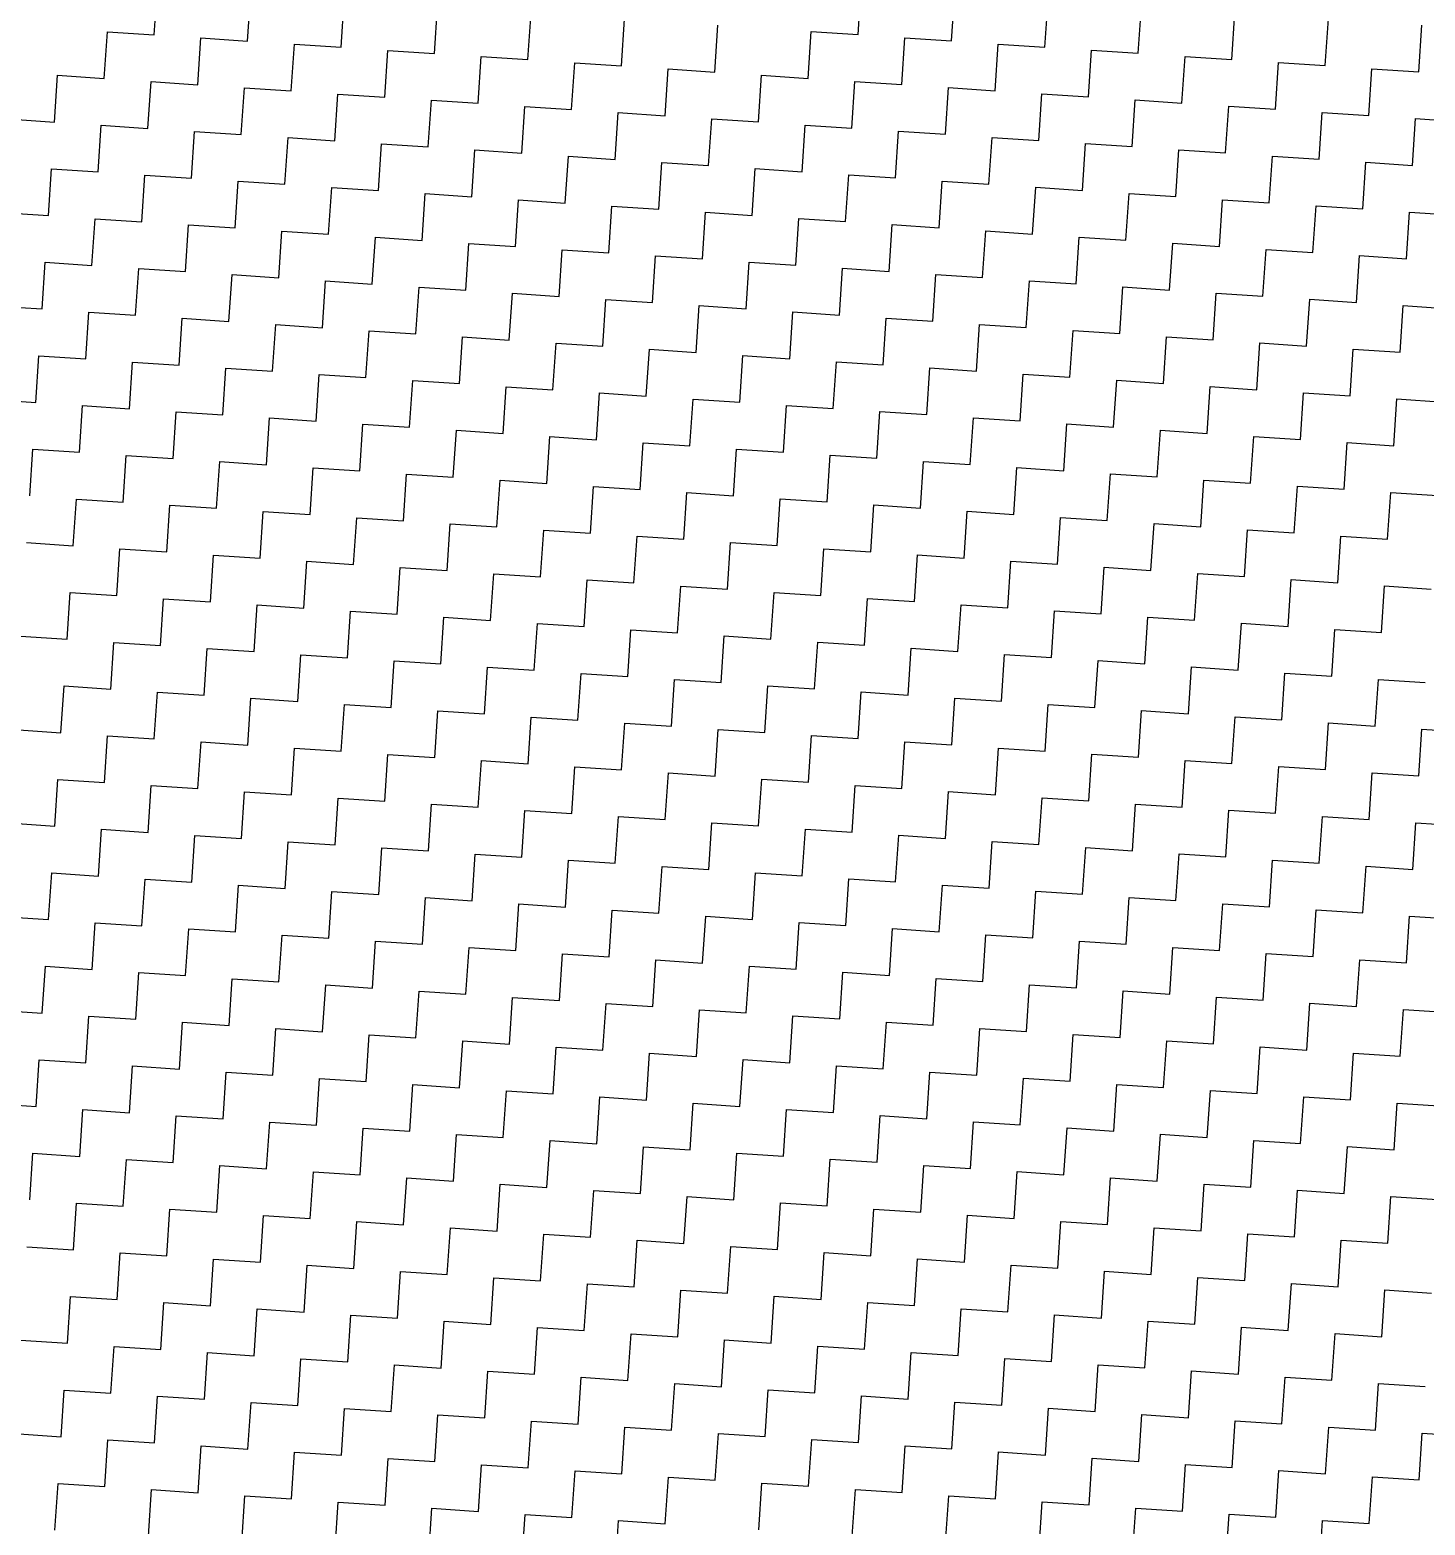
# Model space of a CAD drawing. Header units: metres. Extents: x 286068 to 287358, y 2005630 to 2007098.
# Drawn here: x 286215.1 to 286311.9, y 2006238.2 to 2006341.9 of the extents above; entities that cross this region are included whole.
import ezdxf

# ---------------------------------------------------------------- set-up
doc = ezdxf.new("R2010")
doc.units = ezdxf.units.M
doc.layers.add('POLY_HATCH', color=12, linetype='Continuous')

msp = doc.modelspace()

# ---------------------------------------------------------------- linework, layer by layer
at = {"layer": 'POLY_HATCH', "linetype": 'Continuous'}
for p, q in [((286223.75, 2006341.58), (286223.97, 2006344.82)), ((286230.23, 2006341.15), (286230.45, 2006344.39)), ((286236.72, 2006340.72), (286236.93, 2006343.96)), ((286272.59, 2006341.59), (286272.81, 2006344.83)), ((286279.08, 2006341.16), (286279.29, 2006344.4)), ((286285.56, 2006340.73), (286285.78, 2006343.97)), ((286243.2, 2006340.29), (286243.42, 2006343.53)), ((286249.69, 2006339.86), (286249.9, 2006343.1)), ((286292.04, 2006340.3), (286292.26, 2006343.54)), ((286298.53, 2006339.87), (286298.74, 2006343.11)), ((286220.29, 2006338.55), (286220.51, 2006341.79)), ((286220.51, 2006341.79), (286223.75, 2006341.58)), ((286256.17, 2006339.42), (286256.38, 2006342.67)), ((286262.65, 2006338.99), (286262.87, 2006342.24)), ((286269.14, 2006338.56), (286269.35, 2006341.81)), ((286269.35, 2006341.81), (286272.59, 2006341.59)), ((286305.01, 2006339.44), (286305.23, 2006342.68)), ((286311.5, 2006339.01), (286311.71, 2006342.25)), ((286226.78, 2006338.12), (286226.99, 2006341.36)), ((286226.99, 2006341.36), (286230.23, 2006341.15)), ((286233.26, 2006337.69), (286233.48, 2006340.93)), ((286233.48, 2006340.93), (286236.72, 2006340.72)), ((286275.62, 2006338.13), (286275.84, 2006341.38)), ((286275.84, 2006341.38), (286279.08, 2006341.16)), ((286282.1, 2006337.7), (286282.32, 2006340.94)), ((286282.32, 2006340.94), (286285.56, 2006340.73)), ((286239.75, 2006337.26), (286239.96, 2006340.5)), ((286239.96, 2006340.5), (286243.2, 2006340.29)), ((286246.23, 2006336.83), (286246.44, 2006340.07)), ((286246.44, 2006340.07), (286249.69, 2006339.86)), ((286288.59, 2006337.27), (286288.8, 2006340.51)), ((286288.8, 2006340.51), (286292.04, 2006340.3)), ((286295.07, 2006336.84), (286295.29, 2006340.08)), ((286295.29, 2006340.08), (286298.53, 2006339.87)), ((286301.56, 2006336.41), (286301.77, 2006339.65)), ((286301.77, 2006339.65), (286305.01, 2006339.44)), ((286216.84, 2006335.52), (286217.05, 2006338.77)), ((286217.05, 2006338.77), (286220.29, 2006338.55)), ((286252.71, 2006336.4), (286252.93, 2006339.64)), ((286252.93, 2006339.64), (286256.17, 2006339.42)), ((286259.2, 2006335.97), (286259.41, 2006339.21)), ((286259.41, 2006339.21), (286262.65, 2006338.99)), ((286265.68, 2006335.54), (286265.89, 2006338.78)), ((286265.89, 2006338.78), (286269.14, 2006338.56)), ((286308.04, 2006335.98), (286308.25, 2006339.22)), ((286308.25, 2006339.22), (286311.5, 2006339.01)), ((286223.32, 2006335.09), (286223.54, 2006338.33)), ((286223.54, 2006338.33), (286226.78, 2006338.12)), ((286229.8, 2006334.66), (286230.02, 2006337.9)), ((286230.02, 2006337.9), (286233.26, 2006337.69)), ((286272.16, 2006335.11), (286272.38, 2006338.35)), ((286272.38, 2006338.35), (286275.62, 2006338.13)), ((286278.65, 2006334.68), (286278.86, 2006337.92)), ((286278.86, 2006337.92), (286282.1, 2006337.7)), ((286236.29, 2006334.23), (286236.5, 2006337.47)), ((286236.5, 2006337.47), (286239.75, 2006337.26)), ((286242.77, 2006333.8), (286242.99, 2006337.04)), ((286242.99, 2006337.04), (286246.23, 2006336.83)), ((286249.26, 2006333.37), (286249.47, 2006336.61)), ((286249.47, 2006336.61), (286252.71, 2006336.4)), ((286285.13, 2006334.25), (286285.35, 2006337.49)), ((286285.35, 2006337.49), (286288.59, 2006337.27)), ((286291.61, 2006333.82), (286291.83, 2006337.06)), ((286291.83, 2006337.06), (286295.07, 2006336.84)), ((286298.1, 2006333.39), (286298.31, 2006336.63)), ((286298.31, 2006336.63), (286301.56, 2006336.41)), ((286213.6, 2006335.74), (286216.84, 2006335.52)), ((286255.74, 2006332.94), (286255.95, 2006336.18)), ((286255.95, 2006336.18), (286259.2, 2006335.97)), ((286262.22, 2006332.51), (286262.44, 2006335.75)), ((286262.44, 2006335.75), (286265.68, 2006335.54)), ((286304.58, 2006332.95), (286304.8, 2006336.2)), ((286304.8, 2006336.2), (286308.04, 2006335.98)), ((286311.07, 2006332.52), (286311.28, 2006335.77)), ((286311.28, 2006335.77), (286314.52, 2006335.55)), ((286219.86, 2006332.07), (286220.08, 2006335.31)), ((286220.08, 2006335.31), (286223.32, 2006335.09)), ((286226.35, 2006331.64), (286226.56, 2006334.88)), ((286226.56, 2006334.88), (286229.8, 2006334.66)), ((286268.71, 2006332.08), (286268.92, 2006335.32)), ((286268.92, 2006335.32), (286272.16, 2006335.11)), ((286275.19, 2006331.65), (286275.41, 2006334.89)), ((286275.41, 2006334.89), (286278.65, 2006334.68)), ((286232.83, 2006331.21), (286233.05, 2006334.45)), ((286233.05, 2006334.45), (286236.29, 2006334.23)), ((286239.31, 2006330.78), (286239.53, 2006334.02)), ((286239.53, 2006334.02), (286242.77, 2006333.8)), ((286245.8, 2006330.34), (286246.01, 2006333.59)), ((286246.01, 2006333.59), (286249.26, 2006333.37)), ((286281.67, 2006331.22), (286281.89, 2006334.46)), ((286281.89, 2006334.46), (286285.13, 2006334.25)), ((286288.16, 2006330.79), (286288.37, 2006334.03)), ((286288.37, 2006334.03), (286291.61, 2006333.82)), ((286294.64, 2006330.36), (286294.86, 2006333.6)), ((286294.86, 2006333.6), (286298.1, 2006333.39)), ((286252.28, 2006329.91), (286252.5, 2006333.16)), ((286252.5, 2006333.16), (286255.74, 2006332.94)), ((286258.77, 2006329.48), (286258.98, 2006332.73)), ((286258.98, 2006332.73), (286262.22, 2006332.51)), ((286301.12, 2006329.93), (286301.34, 2006333.17)), ((286301.34, 2006333.17), (286304.58, 2006332.95)), ((286307.61, 2006329.5), (286307.82, 2006332.74)), ((286307.82, 2006332.74), (286311.07, 2006332.52)), ((286216.41, 2006329.04), (286216.62, 2006332.28)), ((286216.62, 2006332.28), (286219.86, 2006332.07)), ((286222.89, 2006328.61), (286223.11, 2006331.85)), ((286223.11, 2006331.85), (286226.35, 2006331.64)), ((286229.37, 2006328.18), (286229.59, 2006331.42)), ((286229.59, 2006331.42), (286232.83, 2006331.21)), ((286265.25, 2006329.05), (286265.46, 2006332.3)), ((286265.46, 2006332.3), (286268.71, 2006332.08)), ((286271.73, 2006328.62), (286271.95, 2006331.87)), ((286271.95, 2006331.87), (286275.19, 2006331.65)), ((286278.22, 2006328.19), (286278.43, 2006331.43)), ((286278.43, 2006331.43), (286281.67, 2006331.22)), ((286235.86, 2006327.75), (286236.07, 2006330.99)), ((286236.07, 2006330.99), (286239.31, 2006330.78)), ((286242.34, 2006327.32), (286242.56, 2006330.56)), ((286242.56, 2006330.56), (286245.8, 2006330.34)), ((286284.7, 2006327.76), (286284.92, 2006331)), ((286284.92, 2006331), (286288.16, 2006330.79)), ((286291.18, 2006327.33), (286291.4, 2006330.57)), ((286291.4, 2006330.57), (286294.64, 2006330.36)), ((286248.83, 2006326.89), (286249.04, 2006330.13)), ((286249.04, 2006330.13), (286252.28, 2006329.91)), ((286255.31, 2006326.46), (286255.52, 2006329.7)), ((286255.52, 2006329.7), (286258.77, 2006329.48)), ((286297.67, 2006326.9), (286297.88, 2006330.14)), ((286297.88, 2006330.14), (286301.12, 2006329.93)), ((286304.15, 2006326.47), (286304.37, 2006329.71)), ((286304.37, 2006329.71), (286307.61, 2006329.5)), ((286310.64, 2006326.04), (286310.85, 2006329.28)), ((286310.85, 2006329.28), (286314.09, 2006329.07)), ((286213.16, 2006329.26), (286216.41, 2006329.04)), ((286219.43, 2006325.58), (286219.65, 2006328.82)), ((286219.65, 2006328.82), (286222.89, 2006328.61)), ((286225.92, 2006325.15), (286226.13, 2006328.39)), ((286226.13, 2006328.39), (286229.37, 2006328.18)), ((286261.79, 2006326.03), (286262.01, 2006329.27)), ((286262.01, 2006329.27), (286265.25, 2006329.05)), ((286268.28, 2006325.6), (286268.49, 2006328.84)), ((286268.49, 2006328.84), (286271.73, 2006328.62)), ((286274.76, 2006325.17), (286274.97, 2006328.41)), ((286274.97, 2006328.41), (286278.22, 2006328.19)), ((286232.4, 2006324.72), (286232.62, 2006327.96)), ((286232.62, 2006327.96), (286235.86, 2006327.75)), ((286238.88, 2006324.29), (286239.1, 2006327.53)), ((286239.1, 2006327.53), (286242.34, 2006327.32)), ((286281.24, 2006324.74), (286281.46, 2006327.98)), ((286281.46, 2006327.98), (286284.7, 2006327.76)), ((286287.73, 2006324.31), (286287.94, 2006327.55)), ((286287.94, 2006327.55), (286291.18, 2006327.33)), ((286245.37, 2006323.86), (286245.58, 2006327.1)), ((286245.58, 2006327.1), (286248.83, 2006326.89)), ((286251.85, 2006323.43), (286252.07, 2006326.67)), ((286252.07, 2006326.67), (286255.31, 2006326.46)), ((286258.34, 2006323), (286258.55, 2006326.24)), ((286258.55, 2006326.24), (286261.79, 2006326.03)), ((286294.21, 2006323.87), (286294.43, 2006327.12)), ((286294.43, 2006327.12), (286297.67, 2006326.9)), ((286300.69, 2006323.44), (286300.91, 2006326.69)), ((286300.91, 2006326.69), (286304.15, 2006326.47)), ((286307.18, 2006323.01), (286307.39, 2006326.26)), ((286307.39, 2006326.26), (286310.64, 2006326.04)), ((286215.98, 2006322.56), (286216.19, 2006325.8)), ((286216.19, 2006325.8), (286219.43, 2006325.58)), ((286222.46, 2006322.13), (286222.68, 2006325.37)), ((286222.68, 2006325.37), (286225.92, 2006325.15)), ((286264.82, 2006322.57), (286265.03, 2006325.81)), ((286265.03, 2006325.81), (286268.28, 2006325.6)), ((286271.3, 2006322.14), (286271.52, 2006325.38)), ((286271.52, 2006325.38), (286274.76, 2006325.17)), ((286228.94, 2006321.7), (286229.16, 2006324.94)), ((286229.16, 2006324.94), (286232.4, 2006324.72)), ((286235.43, 2006321.26), (286235.64, 2006324.51)), ((286235.64, 2006324.51), (286238.88, 2006324.29)), ((286277.79, 2006321.71), (286278, 2006324.95)), ((286278, 2006324.95), (286281.24, 2006324.74)), ((286284.27, 2006321.28), (286284.49, 2006324.52)), ((286284.49, 2006324.52), (286287.73, 2006324.31)), ((286241.91, 2006320.83), (286242.13, 2006324.08)), ((286242.13, 2006324.08), (286245.37, 2006323.86)), ((286248.39, 2006320.4), (286248.61, 2006323.65)), ((286248.61, 2006323.65), (286251.85, 2006323.43)), ((286254.88, 2006319.97), (286255.09, 2006323.22)), ((286255.09, 2006323.22), (286258.34, 2006323)), ((286290.75, 2006320.85), (286290.97, 2006324.09)), ((286290.97, 2006324.09), (286294.21, 2006323.87)), ((286297.24, 2006320.42), (286297.45, 2006323.66)), ((286297.45, 2006323.66), (286300.69, 2006323.44)), ((286303.72, 2006319.99), (286303.94, 2006323.23)), ((286303.94, 2006323.23), (286307.18, 2006323.01)), ((286212.73, 2006322.77), (286215.98, 2006322.56)), ((286219, 2006319.1), (286219.22, 2006322.34)), ((286219.22, 2006322.34), (286222.46, 2006322.13)), ((286261.36, 2006319.54), (286261.58, 2006322.79)), ((286261.58, 2006322.79), (286264.82, 2006322.57)), ((286267.85, 2006319.11), (286268.06, 2006322.35)), ((286268.06, 2006322.35), (286271.3, 2006322.14)), ((286310.2, 2006319.56), (286310.42, 2006322.8)), ((286310.42, 2006322.8), (286313.66, 2006322.58)), ((286225.49, 2006318.67), (286225.7, 2006321.91)), ((286225.7, 2006321.91), (286228.94, 2006321.7)), ((286231.97, 2006318.24), (286232.19, 2006321.48)), ((286232.19, 2006321.48), (286235.43, 2006321.26)), ((286238.45, 2006317.81), (286238.67, 2006321.05)), ((286238.67, 2006321.05), (286241.91, 2006320.83)), ((286274.33, 2006318.68), (286274.54, 2006321.92)), ((286274.54, 2006321.92), (286277.79, 2006321.71)), ((286280.81, 2006318.25), (286281.03, 2006321.49)), ((286281.03, 2006321.49), (286284.27, 2006321.28)), ((286287.3, 2006317.82), (286287.51, 2006321.06)), ((286287.51, 2006321.06), (286290.75, 2006320.85)), ((286244.94, 2006317.38), (286245.15, 2006320.62)), ((286245.15, 2006320.62), (286248.39, 2006320.4)), ((286251.42, 2006316.95), (286251.64, 2006320.19)), ((286251.64, 2006320.19), (286254.88, 2006319.97)), ((286293.78, 2006317.39), (286294, 2006320.63)), ((286294, 2006320.63), (286297.24, 2006320.42)), ((286300.26, 2006316.96), (286300.48, 2006320.2)), ((286300.48, 2006320.2), (286303.72, 2006319.99)), ((286215.55, 2006316.07), (286215.76, 2006319.31)), ((286215.76, 2006319.31), (286219, 2006319.1)), ((286257.9, 2006316.52), (286258.12, 2006319.76)), ((286258.12, 2006319.76), (286261.36, 2006319.54)), ((286264.39, 2006316.09), (286264.6, 2006319.33)), ((286264.6, 2006319.33), (286267.85, 2006319.11)), ((286306.75, 2006316.53), (286306.96, 2006319.77)), ((286306.96, 2006319.77), (286310.2, 2006319.56)), ((286222.03, 2006315.64), (286222.24, 2006318.88)), ((286222.24, 2006318.88), (286225.49, 2006318.67)), ((286228.51, 2006315.21), (286228.73, 2006318.45)), ((286228.73, 2006318.45), (286231.97, 2006318.24)), ((286235, 2006314.78), (286235.21, 2006318.02)), ((286235.21, 2006318.02), (286238.45, 2006317.81)), ((286270.87, 2006315.66), (286271.09, 2006318.9)), ((286271.09, 2006318.9), (286274.33, 2006318.68)), ((286277.36, 2006315.23), (286277.57, 2006318.47)), ((286277.57, 2006318.47), (286280.81, 2006318.25)), ((286283.84, 2006314.8), (286284.05, 2006318.04)), ((286284.05, 2006318.04), (286287.3, 2006317.82)), ((286241.48, 2006314.35), (286241.7, 2006317.59)), ((286241.7, 2006317.59), (286244.94, 2006317.38)), ((286247.96, 2006313.92), (286248.18, 2006317.16)), ((286248.18, 2006317.16), (286251.42, 2006316.95)), ((286290.32, 2006314.36), (286290.54, 2006317.61)), ((286290.54, 2006317.61), (286293.78, 2006317.39)), ((286296.81, 2006313.93), (286297.02, 2006317.18)), ((286297.02, 2006317.18), (286300.26, 2006316.96)), ((286212.3, 2006316.29), (286215.55, 2006316.07)), ((286218.57, 2006312.62), (286218.79, 2006315.86)), ((286218.79, 2006315.86), (286222.03, 2006315.64)), ((286254.45, 2006313.49), (286254.66, 2006316.73)), ((286254.66, 2006316.73), (286257.9, 2006316.52)), ((286260.93, 2006313.06), (286261.15, 2006316.3)), ((286261.15, 2006316.3), (286264.39, 2006316.09)), ((286267.42, 2006312.63), (286267.63, 2006315.87)), ((286267.63, 2006315.87), (286270.87, 2006315.66)), ((286303.29, 2006313.5), (286303.51, 2006316.75)), ((286303.51, 2006316.75), (286306.75, 2006316.53)), ((286309.77, 2006313.07), (286309.99, 2006316.32)), ((286309.99, 2006316.32), (286313.23, 2006316.1)), ((286225.06, 2006312.19), (286225.27, 2006315.43)), ((286225.27, 2006315.43), (286228.51, 2006315.21)), ((286231.54, 2006311.75), (286231.76, 2006315)), ((286231.76, 2006315), (286235, 2006314.78)), ((286273.9, 2006312.2), (286274.11, 2006315.44)), ((286274.11, 2006315.44), (286277.36, 2006315.23)), ((286280.38, 2006311.77), (286280.6, 2006315.01)), ((286280.6, 2006315.01), (286283.84, 2006314.8)), ((286238.02, 2006311.32), (286238.24, 2006314.57)), ((286238.24, 2006314.57), (286241.48, 2006314.35)), ((286244.51, 2006310.89), (286244.72, 2006314.14)), ((286244.72, 2006314.14), (286247.96, 2006313.92)), ((286286.87, 2006311.34), (286287.08, 2006314.58)), ((286287.08, 2006314.58), (286290.32, 2006314.36)), ((286293.35, 2006310.91), (286293.57, 2006314.15)), ((286293.57, 2006314.15), (286296.81, 2006313.93)), ((286215.12, 2006309.59), (286215.33, 2006312.83)), ((286215.33, 2006312.83), (286218.57, 2006312.62)), ((286250.99, 2006310.46), (286251.21, 2006313.71)), ((286251.21, 2006313.71), (286254.45, 2006313.49)), ((286257.47, 2006310.03), (286257.69, 2006313.27)), ((286257.69, 2006313.27), (286260.93, 2006313.06)), ((286263.96, 2006309.6), (286264.17, 2006312.84)), ((286264.17, 2006312.84), (286267.42, 2006312.63)), ((286299.83, 2006310.48), (286300.05, 2006313.72)), ((286300.05, 2006313.72), (286303.29, 2006313.5)), ((286306.32, 2006310.05), (286306.53, 2006313.29)), ((286306.53, 2006313.29), (286309.77, 2006313.07)), ((286221.6, 2006309.16), (286221.81, 2006312.4)), ((286221.81, 2006312.4), (286225.06, 2006312.19)), ((286228.08, 2006308.73), (286228.3, 2006311.97)), ((286228.3, 2006311.97), (286231.54, 2006311.75)), ((286270.44, 2006309.17), (286270.66, 2006312.41)), ((286270.66, 2006312.41), (286273.9, 2006312.2)), ((286276.93, 2006308.74), (286277.14, 2006311.98)), ((286277.14, 2006311.98), (286280.38, 2006311.77)), ((286234.57, 2006308.3), (286234.78, 2006311.54)), ((286234.78, 2006311.54), (286238.02, 2006311.32)), ((286241.05, 2006307.87), (286241.27, 2006311.11)), ((286241.27, 2006311.11), (286244.51, 2006310.89)), ((286247.53, 2006307.44), (286247.75, 2006310.68)), ((286247.75, 2006310.68), (286250.99, 2006310.46)), ((286283.41, 2006308.31), (286283.62, 2006311.55)), ((286283.62, 2006311.55), (286286.87, 2006311.34)), ((286289.89, 2006307.88), (286290.11, 2006311.12)), ((286290.11, 2006311.12), (286293.35, 2006310.91)), ((286296.38, 2006307.45), (286296.59, 2006310.69)), ((286296.59, 2006310.69), (286299.83, 2006310.48)), ((286254.02, 2006307.01), (286254.23, 2006310.25)), ((286254.23, 2006310.25), (286257.47, 2006310.03)), ((286260.5, 2006306.58), (286260.72, 2006309.82)), ((286260.72, 2006309.82), (286263.96, 2006309.6)), ((286302.86, 2006307.02), (286303.08, 2006310.26)), ((286303.08, 2006310.26), (286306.32, 2006310.05)), ((286309.34, 2006306.59), (286309.56, 2006309.83)), ((286309.56, 2006309.83), (286312.8, 2006309.62)), ((286218.14, 2006306.13), (286218.36, 2006309.37)), ((286218.36, 2006309.37), (286221.6, 2006309.16)), ((286224.63, 2006305.7), (286224.84, 2006308.94)), ((286224.84, 2006308.94), (286228.08, 2006308.73)), ((286266.98, 2006306.15), (286267.2, 2006309.39)), ((286267.2, 2006309.39), (286270.44, 2006309.17)), ((286273.47, 2006305.72), (286273.68, 2006308.96)), ((286273.68, 2006308.96), (286276.93, 2006308.74)), ((286231.11, 2006305.27), (286231.32, 2006308.51)), ((286231.32, 2006308.51), (286234.57, 2006308.3)), ((286237.59, 2006304.84), (286237.81, 2006308.08)), ((286237.81, 2006308.08), (286241.05, 2006307.87)), ((286244.08, 2006304.41), (286244.29, 2006307.65)), ((286244.29, 2006307.65), (286247.53, 2006307.44)), ((286279.95, 2006305.28), (286280.17, 2006308.53)), ((286280.17, 2006308.53), (286283.41, 2006308.31)), ((286286.44, 2006304.85), (286286.65, 2006308.1)), ((286286.65, 2006308.1), (286289.89, 2006307.88)), ((286292.92, 2006304.42), (286293.13, 2006307.67)), ((286293.13, 2006307.67), (286296.38, 2006307.45)), ((286250.56, 2006303.98), (286250.78, 2006307.22)), ((286250.78, 2006307.22), (286254.02, 2006307.01)), ((286257.04, 2006303.55), (286257.26, 2006306.79)), ((286257.26, 2006306.79), (286260.5, 2006306.58)), ((286299.4, 2006303.99), (286299.62, 2006307.24)), ((286299.62, 2006307.24), (286302.86, 2006307.02)), ((286305.89, 2006303.56), (286306.1, 2006306.8)), ((286306.1, 2006306.8), (286309.34, 2006306.59)), ((286214.9, 2006306.35), (286218.14, 2006306.13)), ((286221.17, 2006302.67), (286221.38, 2006305.92)), ((286221.38, 2006305.92), (286224.63, 2006305.7)), ((286227.65, 2006302.24), (286227.87, 2006305.49)), ((286227.87, 2006305.49), (286231.11, 2006305.27)), ((286263.53, 2006303.12), (286263.74, 2006306.36)), ((286263.74, 2006306.36), (286266.98, 2006306.15)), ((286270.01, 2006302.69), (286270.23, 2006305.93)), ((286270.23, 2006305.93), (286273.47, 2006305.72)), ((286276.5, 2006302.26), (286276.71, 2006305.5)), ((286276.71, 2006305.5), (286279.95, 2006305.28)), ((286234.14, 2006301.81), (286234.35, 2006305.06)), ((286234.35, 2006305.06), (286237.59, 2006304.84)), ((286240.62, 2006301.38), (286240.83, 2006304.63)), ((286240.83, 2006304.63), (286244.08, 2006304.41)), ((286282.98, 2006301.83), (286283.19, 2006305.07)), ((286283.19, 2006305.07), (286286.44, 2006304.85)), ((286289.46, 2006301.4), (286289.68, 2006304.64)), ((286289.68, 2006304.64), (286292.92, 2006304.42)), ((286247.1, 2006300.95), (286247.32, 2006304.19)), ((286247.32, 2006304.19), (286250.56, 2006303.98)), ((286253.59, 2006300.52), (286253.8, 2006303.76)), ((286253.8, 2006303.76), (286257.04, 2006303.55)), ((286295.95, 2006300.97), (286296.16, 2006304.21)), ((286296.16, 2006304.21), (286299.4, 2006303.99)), ((286302.43, 2006300.54), (286302.64, 2006303.78)), ((286302.64, 2006303.78), (286305.89, 2006303.56)), ((286308.91, 2006300.11), (286309.13, 2006303.35)), ((286309.13, 2006303.35), (286312.37, 2006303.13)), ((286217.71, 2006299.65), (286217.93, 2006302.89)), ((286217.93, 2006302.89), (286221.17, 2006302.67)), ((286224.2, 2006299.22), (286224.41, 2006302.46)), ((286224.41, 2006302.46), (286227.65, 2006302.24)), ((286260.07, 2006300.09), (286260.29, 2006303.33)), ((286260.29, 2006303.33), (286263.53, 2006303.12)), ((286266.55, 2006299.66), (286266.77, 2006302.9)), ((286266.77, 2006302.9), (286270.01, 2006302.69)), ((286273.04, 2006299.23), (286273.25, 2006302.47)), ((286273.25, 2006302.47), (286276.5, 2006302.26)), ((286230.68, 2006298.79), (286230.89, 2006302.03)), ((286230.89, 2006302.03), (286234.14, 2006301.81)), ((286237.16, 2006298.36), (286237.38, 2006301.6)), ((286237.38, 2006301.6), (286240.62, 2006301.38)), ((286279.52, 2006298.8), (286279.74, 2006302.04)), ((286279.74, 2006302.04), (286282.98, 2006301.83)), ((286286.01, 2006298.37), (286286.22, 2006301.61)), ((286286.22, 2006301.61), (286289.46, 2006301.4)), ((286243.65, 2006297.93), (286243.86, 2006301.17)), ((286243.86, 2006301.17), (286247.1, 2006300.95)), ((286250.13, 2006297.5), (286250.35, 2006300.74)), ((286250.35, 2006300.74), (286253.59, 2006300.52)), ((286256.61, 2006297.07), (286256.83, 2006300.31)), ((286256.83, 2006300.31), (286260.07, 2006300.09)), ((286292.49, 2006297.94), (286292.7, 2006301.18)), ((286292.7, 2006301.18), (286295.95, 2006300.97)), ((286298.97, 2006297.51), (286299.19, 2006300.75)), ((286299.19, 2006300.75), (286302.43, 2006300.54)), ((286305.46, 2006297.08), (286305.67, 2006300.32)), ((286305.67, 2006300.32), (286308.91, 2006300.11)), ((286214.47, 2006299.86), (286217.71, 2006299.65)), ((286220.74, 2006296.19), (286220.95, 2006299.43)), ((286220.95, 2006299.43), (286224.2, 2006299.22)), ((286263.1, 2006296.64), (286263.31, 2006299.88)), ((286263.31, 2006299.88), (286266.55, 2006299.66)), ((286269.58, 2006296.2), (286269.8, 2006299.45)), ((286269.8, 2006299.45), (286273.04, 2006299.23)), ((286227.22, 2006295.76), (286227.44, 2006299)), ((286227.44, 2006299), (286230.68, 2006298.79)), ((286233.71, 2006295.33), (286233.92, 2006298.57)), ((286233.92, 2006298.57), (286237.16, 2006298.36)), ((286276.06, 2006295.77), (286276.28, 2006299.02)), ((286276.28, 2006299.02), (286279.52, 2006298.8)), ((286282.55, 2006295.34), (286282.76, 2006298.59)), ((286282.76, 2006298.59), (286286.01, 2006298.37)), ((286240.19, 2006294.9), (286240.4, 2006298.14)), ((286240.4, 2006298.14), (286243.65, 2006297.93)), ((286246.67, 2006294.47), (286246.89, 2006297.71)), ((286246.89, 2006297.71), (286250.13, 2006297.5)), ((286253.16, 2006294.04), (286253.37, 2006297.28)), ((286253.37, 2006297.28), (286256.61, 2006297.07)), ((286289.03, 2006294.91), (286289.25, 2006298.16)), ((286289.25, 2006298.16), (286292.49, 2006297.94)), ((286295.52, 2006294.48), (286295.73, 2006297.73)), ((286295.73, 2006297.73), (286298.97, 2006297.51)), ((286302, 2006294.05), (286302.21, 2006297.29)), ((286302.21, 2006297.29), (286305.46, 2006297.08)), ((286217.28, 2006293.16), (286217.5, 2006296.41)), ((286217.5, 2006296.41), (286220.74, 2006296.19)), ((286259.64, 2006293.61), (286259.86, 2006296.85)), ((286259.86, 2006296.85), (286263.1, 2006296.64)), ((286266.12, 2006293.18), (286266.34, 2006296.42)), ((286266.34, 2006296.42), (286269.58, 2006296.2)), ((286308.48, 2006293.62), (286308.7, 2006296.86)), ((286308.7, 2006296.86), (286311.94, 2006296.65)), ((286223.76, 2006292.73), (286223.98, 2006295.98)), ((286223.98, 2006295.98), (286227.22, 2006295.76)), ((286230.25, 2006292.3), (286230.46, 2006295.55)), ((286230.46, 2006295.55), (286233.71, 2006295.33)), ((286236.73, 2006291.87), (286236.95, 2006295.12)), ((286236.95, 2006295.12), (286240.19, 2006294.9)), ((286272.61, 2006292.75), (286272.82, 2006295.99)), ((286272.82, 2006295.99), (286276.06, 2006295.77)), ((286279.09, 2006292.32), (286279.31, 2006295.56)), ((286279.31, 2006295.56), (286282.55, 2006295.34)), ((286285.57, 2006291.89), (286285.79, 2006295.13)), ((286285.79, 2006295.13), (286289.03, 2006294.91)), ((286243.22, 2006291.44), (286243.43, 2006294.68)), ((286243.43, 2006294.68), (286246.67, 2006294.47)), ((286249.7, 2006291.01), (286249.91, 2006294.25)), ((286249.91, 2006294.25), (286253.16, 2006294.04)), ((286292.06, 2006291.46), (286292.27, 2006294.7)), ((286292.27, 2006294.7), (286295.52, 2006294.48)), ((286298.54, 2006291.03), (286298.76, 2006294.27)), ((286298.76, 2006294.27), (286302, 2006294.05)), ((286214.04, 2006293.38), (286217.28, 2006293.16)), ((286256.18, 2006290.58), (286256.4, 2006293.82)), ((286256.4, 2006293.82), (286259.64, 2006293.61)), ((286262.67, 2006290.15), (286262.88, 2006293.39)), ((286262.88, 2006293.39), (286266.12, 2006293.18)), ((286305.03, 2006290.6), (286305.24, 2006293.84)), ((286305.24, 2006293.84), (286308.48, 2006293.62)), ((286311.51, 2006290.17), (286311.72, 2006293.41)), ((286311.72, 2006293.41), (286314.97, 2006293.19)), ((286220.31, 2006289.71), (286220.52, 2006292.95)), ((286220.52, 2006292.95), (286223.76, 2006292.73)), ((286226.79, 2006289.28), (286227.01, 2006292.52)), ((286227.01, 2006292.52), (286230.25, 2006292.3)), ((286233.28, 2006288.85), (286233.49, 2006292.09)), ((286233.49, 2006292.09), (286236.73, 2006291.87)), ((286269.15, 2006289.72), (286269.37, 2006292.96)), ((286269.37, 2006292.96), (286272.61, 2006292.75)), ((286275.63, 2006289.29), (286275.85, 2006292.53)), ((286275.85, 2006292.53), (286279.09, 2006292.32)), ((286282.12, 2006288.86), (286282.33, 2006292.1)), ((286282.33, 2006292.1), (286285.57, 2006291.89)), ((286239.76, 2006288.42), (286239.97, 2006291.66)), ((286239.97, 2006291.66), (286243.22, 2006291.44)), ((286246.24, 2006287.99), (286246.46, 2006291.23)), ((286246.46, 2006291.23), (286249.7, 2006291.01)), ((286288.6, 2006288.43), (286288.82, 2006291.67)), ((286288.82, 2006291.67), (286292.06, 2006291.46)), ((286295.09, 2006288), (286295.3, 2006291.24)), ((286295.3, 2006291.24), (286298.54, 2006291.03)), ((286216.85, 2006286.68), (286217.07, 2006289.92)), ((286217.07, 2006289.92), (286220.31, 2006289.71)), ((286252.73, 2006287.56), (286252.94, 2006290.8)), ((286252.94, 2006290.8), (286256.18, 2006290.58)), ((286259.21, 2006287.13), (286259.43, 2006290.37)), ((286259.43, 2006290.37), (286262.67, 2006290.15)), ((286265.69, 2006286.69), (286265.91, 2006289.94)), ((286265.91, 2006289.94), (286269.15, 2006289.72)), ((286301.57, 2006287.57), (286301.78, 2006290.81)), ((286301.78, 2006290.81), (286305.03, 2006290.6)), ((286308.05, 2006287.14), (286308.27, 2006290.38)), ((286308.27, 2006290.38), (286311.51, 2006290.17)), ((286223.33, 2006286.25), (286223.55, 2006289.49)), ((286223.55, 2006289.49), (286226.79, 2006289.28)), ((286229.82, 2006285.82), (286230.03, 2006289.06)), ((286230.03, 2006289.06), (286233.28, 2006288.85)), ((286272.18, 2006286.26), (286272.39, 2006289.51)), ((286272.39, 2006289.51), (286275.63, 2006289.29)), ((286278.66, 2006285.83), (286278.88, 2006289.08)), ((286278.88, 2006289.08), (286282.12, 2006288.86)), ((286236.3, 2006285.39), (286236.52, 2006288.63)), ((286236.52, 2006288.63), (286239.76, 2006288.42)), ((286242.79, 2006284.96), (286243, 2006288.2)), ((286243, 2006288.2), (286246.24, 2006287.99)), ((286285.14, 2006285.4), (286285.36, 2006288.65)), ((286285.36, 2006288.65), (286288.6, 2006288.43)), ((286291.63, 2006284.97), (286291.84, 2006288.21)), ((286291.84, 2006288.21), (286295.09, 2006288)), ((286213.61, 2006286.9), (286216.85, 2006286.68)), ((286249.27, 2006284.53), (286249.48, 2006287.77)), ((286249.48, 2006287.77), (286252.73, 2006287.56)), ((286255.75, 2006284.1), (286255.97, 2006287.34)), ((286255.97, 2006287.34), (286259.21, 2006287.13)), ((286262.24, 2006283.67), (286262.45, 2006286.91)), ((286262.45, 2006286.91), (286265.69, 2006286.69)), ((286298.11, 2006284.54), (286298.33, 2006287.78)), ((286298.33, 2006287.78), (286301.57, 2006287.57)), ((286304.6, 2006284.11), (286304.81, 2006287.35)), ((286304.81, 2006287.35), (286308.05, 2006287.14)), ((286311.08, 2006283.68), (286311.29, 2006286.92)), ((286311.29, 2006286.92), (286314.54, 2006286.71)), ((286219.88, 2006283.22), (286220.09, 2006286.47)), ((286220.09, 2006286.47), (286223.33, 2006286.25)), ((286226.36, 2006282.79), (286226.58, 2006286.04)), ((286226.58, 2006286.04), (286229.82, 2006285.82)), ((286268.72, 2006283.24), (286268.94, 2006286.48)), ((286268.94, 2006286.48), (286272.18, 2006286.26)), ((286275.2, 2006282.81), (286275.42, 2006286.05)), ((286275.42, 2006286.05), (286278.66, 2006285.83)), ((286232.84, 2006282.36), (286233.06, 2006285.6)), ((286233.06, 2006285.6), (286236.3, 2006285.39)), ((286239.33, 2006281.93), (286239.54, 2006285.17)), ((286239.54, 2006285.17), (286242.79, 2006284.96)), ((286245.81, 2006281.5), (286246.03, 2006284.74)), ((286246.03, 2006284.74), (286249.27, 2006284.53)), ((286281.69, 2006282.38), (286281.9, 2006285.62)), ((286281.9, 2006285.62), (286285.14, 2006285.4)), ((286288.17, 2006281.95), (286288.39, 2006285.19)), ((286288.39, 2006285.19), (286291.63, 2006284.97)), ((286294.65, 2006281.52), (286294.87, 2006284.76)), ((286294.87, 2006284.76), (286298.11, 2006284.54)), ((286252.3, 2006281.07), (286252.51, 2006284.31)), ((286252.51, 2006284.31), (286255.75, 2006284.1)), ((286258.78, 2006280.64), (286258.99, 2006283.88)), ((286258.99, 2006283.88), (286262.24, 2006283.67)), ((286301.14, 2006281.09), (286301.35, 2006284.33)), ((286301.35, 2006284.33), (286304.6, 2006284.11)), ((286307.62, 2006280.66), (286307.84, 2006283.9)), ((286307.84, 2006283.9), (286311.08, 2006283.68)), ((286216.42, 2006280.2), (286216.64, 2006283.44)), ((286216.64, 2006283.44), (286219.88, 2006283.22)), ((286222.9, 2006279.77), (286223.12, 2006283.01)), ((286223.12, 2006283.01), (286226.36, 2006282.79)), ((286265.26, 2006280.21), (286265.48, 2006283.45)), ((286265.48, 2006283.45), (286268.72, 2006283.24)), ((286271.75, 2006279.78), (286271.96, 2006283.02)), ((286271.96, 2006283.02), (286275.2, 2006282.81)), ((286229.39, 2006279.34), (286229.6, 2006282.58)), ((286229.6, 2006282.58), (286232.84, 2006282.36)), ((286235.87, 2006278.91), (286236.09, 2006282.15)), ((286236.09, 2006282.15), (286239.33, 2006281.93)), ((286242.36, 2006278.48), (286242.57, 2006281.72)), ((286242.57, 2006281.72), (286245.81, 2006281.5)), ((286278.23, 2006279.35), (286278.45, 2006282.59)), ((286278.45, 2006282.59), (286281.69, 2006282.38)), ((286284.71, 2006278.92), (286284.93, 2006282.16)), ((286284.93, 2006282.16), (286288.17, 2006281.95)), ((286291.2, 2006278.49), (286291.41, 2006281.73)), ((286291.41, 2006281.73), (286294.65, 2006281.52)), ((286248.84, 2006278.05), (286249.05, 2006281.29)), ((286249.05, 2006281.29), (286252.3, 2006281.07)), ((286255.32, 2006277.61), (286255.54, 2006280.86)), ((286255.54, 2006280.86), (286258.78, 2006280.64)), ((286297.68, 2006278.06), (286297.9, 2006281.3)), ((286297.9, 2006281.3), (286301.14, 2006281.09)), ((286304.17, 2006277.63), (286304.38, 2006280.87)), ((286304.38, 2006280.87), (286307.62, 2006280.66)), ((286213.18, 2006280.41), (286216.42, 2006280.2)), ((286219.45, 2006276.74), (286219.66, 2006279.98)), ((286219.66, 2006279.98), (286222.9, 2006279.77)), ((286225.93, 2006276.31), (286226.15, 2006279.55)), ((286226.15, 2006279.55), (286229.39, 2006279.34)), ((286261.81, 2006277.18), (286262.02, 2006280.43)), ((286262.02, 2006280.43), (286265.26, 2006280.21)), ((286268.29, 2006276.75), (286268.5, 2006280)), ((286268.5, 2006280), (286271.75, 2006279.78)), ((286274.77, 2006276.32), (286274.99, 2006279.57)), ((286274.99, 2006279.57), (286278.23, 2006279.35)), ((286310.65, 2006277.2), (286310.86, 2006280.44)), ((286310.86, 2006280.44), (286314.11, 2006280.22)), ((286232.41, 2006275.88), (286232.63, 2006279.12)), ((286232.63, 2006279.12), (286235.87, 2006278.91)), ((286238.9, 2006275.45), (286239.11, 2006278.69)), ((286239.11, 2006278.69), (286242.36, 2006278.48)), ((286281.26, 2006275.89), (286281.47, 2006279.13)), ((286281.47, 2006279.13), (286284.71, 2006278.92)), ((286287.74, 2006275.46), (286287.96, 2006278.7)), ((286287.96, 2006278.7), (286291.2, 2006278.49)), ((286245.38, 2006275.02), (286245.6, 2006278.26)), ((286245.6, 2006278.26), (286248.84, 2006278.05)), ((286251.87, 2006274.59), (286252.08, 2006277.83)), ((286252.08, 2006277.83), (286255.32, 2006277.61)), ((286294.22, 2006275.03), (286294.44, 2006278.27)), ((286294.44, 2006278.27), (286297.68, 2006278.06)), ((286300.71, 2006274.6), (286300.92, 2006277.84)), ((286300.92, 2006277.84), (286304.17, 2006277.63)), ((286215.99, 2006273.71), (286216.21, 2006276.96)), ((286216.21, 2006276.96), (286219.45, 2006276.74)), ((286222.47, 2006273.28), (286222.69, 2006276.52)), ((286222.69, 2006276.52), (286225.93, 2006276.31)), ((286258.35, 2006274.16), (286258.56, 2006277.4)), ((286258.56, 2006277.4), (286261.81, 2006277.18)), ((286264.83, 2006273.73), (286265.05, 2006276.97)), ((286265.05, 2006276.97), (286268.29, 2006276.75)), ((286271.32, 2006273.3), (286271.53, 2006276.54)), ((286271.53, 2006276.54), (286274.77, 2006276.32)), ((286307.19, 2006274.17), (286307.41, 2006277.41)), ((286307.41, 2006277.41), (286310.65, 2006277.2)), ((286228.96, 2006272.85), (286229.17, 2006276.09)), ((286229.17, 2006276.09), (286232.41, 2006275.88)), ((286235.44, 2006272.42), (286235.66, 2006275.66)), ((286235.66, 2006275.66), (286238.9, 2006275.45)), ((286277.8, 2006272.87), (286278.02, 2006276.11)), ((286278.02, 2006276.11), (286281.26, 2006275.89)), ((286284.28, 2006272.44), (286284.5, 2006275.68)), ((286284.5, 2006275.68), (286287.74, 2006275.46)), ((286241.92, 2006271.99), (286242.14, 2006275.23)), ((286242.14, 2006275.23), (286245.38, 2006275.02)), ((286248.41, 2006271.56), (286248.62, 2006274.8)), ((286248.62, 2006274.8), (286251.87, 2006274.59)), ((286254.89, 2006271.13), (286255.11, 2006274.37)), ((286255.11, 2006274.37), (286258.35, 2006274.16)), ((286290.77, 2006272.01), (286290.98, 2006275.25)), ((286290.98, 2006275.25), (286294.22, 2006275.03)), ((286297.25, 2006271.58), (286297.47, 2006274.82)), ((286297.47, 2006274.82), (286300.71, 2006274.6)), ((286303.73, 2006271.14), (286303.95, 2006274.39)), ((286303.95, 2006274.39), (286307.19, 2006274.17)), ((286212.75, 2006273.93), (286215.99, 2006273.71)), ((286219.02, 2006270.26), (286219.23, 2006273.5)), ((286219.23, 2006273.5), (286222.47, 2006273.28)), ((286261.38, 2006270.7), (286261.59, 2006273.94)), ((286261.59, 2006273.94), (286264.83, 2006273.73)), ((286267.86, 2006270.27), (286268.07, 2006273.51)), ((286268.07, 2006273.51), (286271.32, 2006273.3)), ((286310.22, 2006270.71), (286310.43, 2006273.96)), ((286310.43, 2006273.96), (286313.68, 2006273.74)), ((286225.5, 2006269.83), (286225.72, 2006273.07)), ((286225.72, 2006273.07), (286228.96, 2006272.85)), ((286231.98, 2006269.4), (286232.2, 2006272.64)), ((286232.2, 2006272.64), (286235.44, 2006272.42)), ((286274.34, 2006269.84), (286274.56, 2006273.08)), ((286274.56, 2006273.08), (286277.8, 2006272.87)), ((286280.83, 2006269.41), (286281.04, 2006272.65)), ((286281.04, 2006272.65), (286284.28, 2006272.44)), ((286238.47, 2006268.97), (286238.68, 2006272.21)), ((286238.68, 2006272.21), (286241.92, 2006271.99)), ((286244.95, 2006268.53), (286245.17, 2006271.78)), ((286245.17, 2006271.78), (286248.41, 2006271.56)), ((286251.43, 2006268.1), (286251.65, 2006271.35)), ((286251.65, 2006271.35), (286254.89, 2006271.13)), ((286287.31, 2006268.98), (286287.53, 2006272.22)), ((286287.53, 2006272.22), (286290.77, 2006272.01)), ((286293.79, 2006268.55), (286294.01, 2006271.79)), ((286294.01, 2006271.79), (286297.25, 2006271.58)), ((286300.28, 2006268.12), (286300.49, 2006271.36)), ((286300.49, 2006271.36), (286303.73, 2006271.14)), ((286215.56, 2006267.23), (286215.77, 2006270.47)), ((286215.77, 2006270.47), (286219.02, 2006270.26)), ((286257.92, 2006267.67), (286258.13, 2006270.92)), ((286258.13, 2006270.92), (286261.38, 2006270.7)), ((286264.4, 2006267.24), (286264.62, 2006270.49)), ((286264.62, 2006270.49), (286267.86, 2006270.27)), ((286306.76, 2006267.69), (286306.98, 2006270.93)), ((286306.98, 2006270.93), (286310.22, 2006270.71)), ((286222.04, 2006266.8), (286222.26, 2006270.04)), ((286222.26, 2006270.04), (286225.5, 2006269.83)), ((286228.53, 2006266.37), (286228.74, 2006269.61)), ((286228.74, 2006269.61), (286231.98, 2006269.4)), ((286235.01, 2006265.94), (286235.23, 2006269.18)), ((286235.23, 2006269.18), (286238.47, 2006268.97)), ((286270.89, 2006266.81), (286271.1, 2006270.06)), ((286271.1, 2006270.06), (286274.34, 2006269.84)), ((286277.37, 2006266.38), (286277.58, 2006269.62)), ((286277.58, 2006269.62), (286280.83, 2006269.41)), ((286283.85, 2006265.95), (286284.07, 2006269.19)), ((286284.07, 2006269.19), (286287.31, 2006268.98)), ((286241.49, 2006265.51), (286241.71, 2006268.75)), ((286241.71, 2006268.75), (286244.95, 2006268.53)), ((286247.98, 2006265.08), (286248.19, 2006268.32)), ((286248.19, 2006268.32), (286251.43, 2006268.1)), ((286290.34, 2006265.52), (286290.55, 2006268.76)), ((286290.55, 2006268.76), (286293.79, 2006268.55)), ((286296.82, 2006265.09), (286297.04, 2006268.33)), ((286297.04, 2006268.33), (286300.28, 2006268.12)), ((286212.32, 2006267.45), (286215.56, 2006267.23)), ((286254.46, 2006264.65), (286254.68, 2006267.89)), ((286254.68, 2006267.89), (286257.92, 2006267.67)), ((286260.95, 2006264.22), (286261.16, 2006267.46)), ((286261.16, 2006267.46), (286264.4, 2006267.24)), ((286303.3, 2006264.66), (286303.52, 2006267.9)), ((286303.52, 2006267.9), (286306.76, 2006267.69)), ((286309.79, 2006264.23), (286310, 2006267.47)), ((286310, 2006267.47), (286313.24, 2006267.26)), ((286218.59, 2006263.77), (286218.8, 2006267.01)), ((286218.8, 2006267.01), (286222.04, 2006266.8)), ((286225.07, 2006263.34), (286225.29, 2006266.58)), ((286225.29, 2006266.58), (286228.53, 2006266.37)), ((286231.55, 2006262.91), (286231.77, 2006266.15)), ((286231.77, 2006266.15), (286235.01, 2006265.94)), ((286267.43, 2006263.79), (286267.64, 2006267.03)), ((286267.64, 2006267.03), (286270.89, 2006266.81)), ((286273.91, 2006263.36), (286274.13, 2006266.6)), ((286274.13, 2006266.6), (286277.37, 2006266.38)), ((286280.4, 2006262.93), (286280.61, 2006266.17)), ((286280.61, 2006266.17), (286283.85, 2006265.95)), ((286238.04, 2006262.48), (286238.25, 2006265.72)), ((286238.25, 2006265.72), (286241.49, 2006265.51)), ((286244.52, 2006262.05), (286244.74, 2006265.29)), ((286244.74, 2006265.29), (286247.98, 2006265.08)), ((286286.88, 2006262.5), (286287.1, 2006265.74)), ((286287.1, 2006265.74), (286290.34, 2006265.52)), ((286293.36, 2006262.06), (286293.58, 2006265.31)), ((286293.58, 2006265.31), (286296.82, 2006265.09)), ((286215.13, 2006260.75), (286215.34, 2006263.99)), ((286215.34, 2006263.99), (286218.59, 2006263.77)), ((286251, 2006261.62), (286251.22, 2006264.86)), ((286251.22, 2006264.86), (286254.46, 2006264.65)), ((286257.49, 2006261.19), (286257.7, 2006264.43)), ((286257.7, 2006264.43), (286260.95, 2006264.22)), ((286263.97, 2006260.76), (286264.19, 2006264)), ((286264.19, 2006264), (286267.43, 2006263.79)), ((286299.85, 2006261.63), (286300.06, 2006264.88)), ((286300.06, 2006264.88), (286303.3, 2006264.66)), ((286306.33, 2006261.2), (286306.55, 2006264.45)), ((286306.55, 2006264.45), (286309.79, 2006264.23)), ((286221.61, 2006260.32), (286221.83, 2006263.56)), ((286221.83, 2006263.56), (286225.07, 2006263.34)), ((286228.1, 2006259.89), (286228.31, 2006263.13)), ((286228.31, 2006263.13), (286231.55, 2006262.91)), ((286270.46, 2006260.33), (286270.67, 2006263.57)), ((286270.67, 2006263.57), (286273.91, 2006263.36)), ((286276.94, 2006259.9), (286277.15, 2006263.14)), ((286277.15, 2006263.14), (286280.4, 2006262.93)), ((286234.58, 2006259.45), (286234.8, 2006262.7)), ((286234.8, 2006262.7), (286238.04, 2006262.48)), ((286241.06, 2006259.02), (286241.28, 2006262.27)), ((286241.28, 2006262.27), (286244.52, 2006262.05)), ((286283.42, 2006259.47), (286283.64, 2006262.71)), ((286283.64, 2006262.71), (286286.88, 2006262.5)), ((286289.91, 2006259.04), (286290.12, 2006262.28)), ((286290.12, 2006262.28), (286293.36, 2006262.06)), ((286247.55, 2006258.59), (286247.76, 2006261.84)), ((286247.76, 2006261.84), (286251, 2006261.62)), ((286254.03, 2006258.16), (286254.25, 2006261.41)), ((286254.25, 2006261.41), (286257.49, 2006261.19)), ((286260.51, 2006257.73), (286260.73, 2006260.98)), ((286260.73, 2006260.98), (286263.97, 2006260.76)), ((286296.39, 2006258.61), (286296.61, 2006261.85)), ((286296.61, 2006261.85), (286299.85, 2006261.63)), ((286302.87, 2006258.18), (286303.09, 2006261.42)), ((286303.09, 2006261.42), (286306.33, 2006261.2)), ((286309.36, 2006257.75), (286309.57, 2006260.99)), ((286309.57, 2006260.99), (286312.81, 2006260.77)), ((286218.16, 2006257.29), (286218.37, 2006260.53)), ((286218.37, 2006260.53), (286221.61, 2006260.32)), ((286224.64, 2006256.86), (286224.85, 2006260.1)), ((286224.85, 2006260.1), (286228.1, 2006259.89)), ((286267, 2006257.3), (286267.21, 2006260.54)), ((286267.21, 2006260.54), (286270.46, 2006260.33)), ((286273.48, 2006256.87), (286273.7, 2006260.11)), ((286273.7, 2006260.11), (286276.94, 2006259.9)), ((286231.12, 2006256.43), (286231.34, 2006259.67)), ((286231.34, 2006259.67), (286234.58, 2006259.45)), ((286237.61, 2006256), (286237.82, 2006259.24)), ((286237.82, 2006259.24), (286241.06, 2006259.02)), ((286244.09, 2006255.57), (286244.31, 2006258.81)), ((286244.31, 2006258.81), (286247.55, 2006258.59)), ((286279.97, 2006256.44), (286280.18, 2006259.68)), ((286280.18, 2006259.68), (286283.42, 2006259.47)), ((286286.45, 2006256.01), (286286.66, 2006259.25)), ((286286.66, 2006259.25), (286289.91, 2006259.04)), ((286292.93, 2006255.58), (286293.15, 2006258.82)), ((286293.15, 2006258.82), (286296.39, 2006258.61)), ((286250.57, 2006255.14), (286250.79, 2006258.38)), ((286250.79, 2006258.38), (286254.03, 2006258.16)), ((286257.06, 2006254.71), (286257.27, 2006257.95)), ((286257.27, 2006257.95), (286260.51, 2006257.73)), ((286299.42, 2006255.15), (286299.63, 2006258.39)), ((286299.63, 2006258.39), (286302.87, 2006258.18)), ((286305.9, 2006254.72), (286306.12, 2006257.96)), ((286306.12, 2006257.96), (286309.36, 2006257.75)), ((286214.91, 2006257.5), (286218.16, 2006257.29)), ((286221.18, 2006253.83), (286221.4, 2006257.07)), ((286221.4, 2006257.07), (286224.64, 2006256.86)), ((286263.54, 2006254.28), (286263.76, 2006257.52)), ((286263.76, 2006257.52), (286267, 2006257.3)), ((286270.03, 2006253.85), (286270.24, 2006257.09)), ((286270.24, 2006257.09), (286273.48, 2006256.87)), ((286227.67, 2006253.4), (286227.88, 2006256.64)), ((286227.88, 2006256.64), (286231.12, 2006256.43)), ((286234.15, 2006252.97), (286234.37, 2006256.21)), ((286234.37, 2006256.21), (286237.61, 2006256)), ((286240.63, 2006252.54), (286240.85, 2006255.78)), ((286240.85, 2006255.78), (286244.09, 2006255.57)), ((286276.51, 2006253.42), (286276.72, 2006256.66)), ((286276.72, 2006256.66), (286279.97, 2006256.44)), ((286282.99, 2006252.99), (286283.21, 2006256.23)), ((286283.21, 2006256.23), (286286.45, 2006256.01)), ((286289.48, 2006252.55), (286289.69, 2006255.8)), ((286289.69, 2006255.8), (286292.93, 2006255.58)), ((286247.12, 2006252.11), (286247.33, 2006255.35)), ((286247.33, 2006255.35), (286250.57, 2006255.14)), ((286253.6, 2006251.68), (286253.82, 2006254.92)), ((286253.82, 2006254.92), (286257.06, 2006254.71)), ((286295.96, 2006252.12), (286296.18, 2006255.37)), ((286296.18, 2006255.37), (286299.42, 2006255.15)), ((286302.44, 2006251.69), (286302.66, 2006254.94)), ((286302.66, 2006254.94), (286305.9, 2006254.72)), ((286217.73, 2006250.81), (286217.94, 2006254.05)), ((286217.94, 2006254.05), (286221.18, 2006253.83)), ((286224.21, 2006250.38), (286224.42, 2006253.62)), ((286224.42, 2006253.62), (286227.67, 2006253.4)), ((286260.08, 2006251.25), (286260.3, 2006254.49)), ((286260.3, 2006254.49), (286263.54, 2006254.28)), ((286266.57, 2006250.82), (286266.78, 2006254.06)), ((286266.78, 2006254.06), (286270.03, 2006253.85)), ((286273.05, 2006250.39), (286273.27, 2006253.63)), ((286273.27, 2006253.63), (286276.51, 2006253.42)), ((286308.93, 2006251.26), (286309.14, 2006254.51)), ((286309.14, 2006254.51), (286312.38, 2006254.29)), ((286230.69, 2006249.94), (286230.91, 2006253.19)), ((286230.91, 2006253.19), (286234.15, 2006252.97)), ((286237.18, 2006249.51), (286237.39, 2006252.76)), ((286237.39, 2006252.76), (286240.63, 2006252.54)), ((286279.54, 2006249.96), (286279.75, 2006253.2)), ((286279.75, 2006253.2), (286282.99, 2006252.99)), ((286286.02, 2006249.53), (286286.23, 2006252.77)), ((286286.23, 2006252.77), (286289.48, 2006252.55)), ((286243.66, 2006249.08), (286243.88, 2006252.33)), ((286243.88, 2006252.33), (286247.12, 2006252.11)), ((286250.14, 2006248.65), (286250.36, 2006251.9)), ((286250.36, 2006251.9), (286253.6, 2006251.68)), ((286292.5, 2006249.1), (286292.72, 2006252.34)), ((286292.72, 2006252.34), (286295.96, 2006252.12)), ((286298.99, 2006248.67), (286299.2, 2006251.91)), ((286299.2, 2006251.91), (286302.44, 2006251.69)), ((286214.48, 2006251.02), (286217.73, 2006250.81)), ((286220.75, 2006247.35), (286220.97, 2006250.59)), ((286220.97, 2006250.59), (286224.21, 2006250.38)), ((286256.63, 2006248.22), (286256.84, 2006251.46)), ((286256.84, 2006251.46), (286260.08, 2006251.25)), ((286263.11, 2006247.79), (286263.33, 2006251.03)), ((286263.33, 2006251.03), (286266.57, 2006250.82)), ((286269.59, 2006247.36), (286269.81, 2006250.6)), ((286269.81, 2006250.6), (286273.05, 2006250.39)), ((286305.47, 2006248.24), (286305.69, 2006251.48)), ((286305.69, 2006251.48), (286308.93, 2006251.26)), ((286227.24, 2006246.92), (286227.45, 2006250.16)), ((286227.45, 2006250.16), (286230.69, 2006249.94)), ((286233.72, 2006246.49), (286233.93, 2006249.73)), ((286233.93, 2006249.73), (286237.18, 2006249.51)), ((286276.08, 2006246.93), (286276.29, 2006250.17)), ((286276.29, 2006250.17), (286279.54, 2006249.96)), ((286282.56, 2006246.5), (286282.78, 2006249.74)), ((286282.78, 2006249.74), (286286.02, 2006249.53)), ((286240.2, 2006246.06), (286240.42, 2006249.3)), ((286240.42, 2006249.3), (286243.66, 2006249.08)), ((286246.69, 2006245.63), (286246.9, 2006248.87)), ((286246.9, 2006248.87), (286250.14, 2006248.65)), ((286253.17, 2006245.2), (286253.39, 2006248.44)), ((286253.39, 2006248.44), (286256.63, 2006248.22)), ((286289.05, 2006246.07), (286289.26, 2006249.31)), ((286289.26, 2006249.31), (286292.5, 2006249.1)), ((286295.53, 2006245.64), (286295.74, 2006248.88)), ((286295.74, 2006248.88), (286298.99, 2006248.67)), ((286302.01, 2006245.21), (286302.23, 2006248.45)), ((286302.23, 2006248.45), (286305.47, 2006248.24)), ((286217.3, 2006244.32), (286217.51, 2006247.56)), ((286217.51, 2006247.56), (286220.75, 2006247.35)), ((286259.65, 2006244.77), (286259.87, 2006248.01)), ((286259.87, 2006248.01), (286263.11, 2006247.79)), ((286266.14, 2006244.34), (286266.35, 2006247.58)), ((286266.35, 2006247.58), (286269.59, 2006247.36)), ((286308.5, 2006244.78), (286308.71, 2006248.02)), ((286308.71, 2006248.02), (286311.95, 2006247.81)), ((286223.78, 2006243.89), (286223.99, 2006247.13)), ((286223.99, 2006247.13), (286227.24, 2006246.92)), ((286230.26, 2006243.46), (286230.48, 2006246.7)), ((286230.48, 2006246.7), (286233.72, 2006246.49)), ((286272.62, 2006243.91), (286272.84, 2006247.15)), ((286272.84, 2006247.15), (286276.08, 2006246.93)), ((286279.11, 2006243.47), (286279.32, 2006246.72)), ((286279.32, 2006246.72), (286282.56, 2006246.5)), ((286236.75, 2006243.03), (286236.96, 2006246.27)), ((286236.96, 2006246.27), (286240.2, 2006246.06)), ((286243.23, 2006242.6), (286243.44, 2006245.84)), ((286243.44, 2006245.84), (286246.69, 2006245.63)), ((286249.71, 2006242.17), (286249.93, 2006245.41)), ((286249.93, 2006245.41), (286253.17, 2006245.2)), ((286285.59, 2006243.04), (286285.8, 2006246.29)), ((286285.8, 2006246.29), (286289.05, 2006246.07)), ((286292.07, 2006242.61), (286292.29, 2006245.86)), ((286292.29, 2006245.86), (286295.53, 2006245.64)), ((286298.56, 2006242.18), (286298.77, 2006245.43)), ((286298.77, 2006245.43), (286302.01, 2006245.21)), ((286214.05, 2006244.54), (286217.3, 2006244.32)), ((286256.2, 2006241.74), (286256.41, 2006244.98)), ((286256.41, 2006244.98), (286259.65, 2006244.77)), ((286262.68, 2006241.31), (286262.9, 2006244.55)), ((286262.9, 2006244.55), (286266.14, 2006244.34)), ((286305.04, 2006241.75), (286305.25, 2006244.99)), ((286305.25, 2006244.99), (286308.5, 2006244.78)), ((286311.52, 2006241.32), (286311.74, 2006244.56)), ((286311.74, 2006244.56), (286314.98, 2006244.35)), ((286220.32, 2006240.86), (286220.54, 2006244.11)), ((286220.54, 2006244.11), (286223.78, 2006243.89)), ((286226.81, 2006240.43), (286227.02, 2006243.68)), ((286227.02, 2006243.68), (286230.26, 2006243.46)), ((286233.29, 2006240), (286233.5, 2006243.25)), ((286233.5, 2006243.25), (286236.75, 2006243.03)), ((286269.16, 2006240.88), (286269.38, 2006244.12)), ((286269.38, 2006244.12), (286272.62, 2006243.91)), ((286275.65, 2006240.45), (286275.86, 2006243.69)), ((286275.86, 2006243.69), (286279.11, 2006243.47)), ((286282.13, 2006240.02), (286282.35, 2006243.26)), ((286282.35, 2006243.26), (286285.59, 2006243.04)), ((286239.77, 2006239.57), (286239.99, 2006242.82)), ((286239.99, 2006242.82), (286243.23, 2006242.6)), ((286246.26, 2006239.14), (286246.47, 2006242.38)), ((286246.47, 2006242.38), (286249.71, 2006242.17)), ((286288.62, 2006239.59), (286288.83, 2006242.83)), ((286288.83, 2006242.83), (286292.07, 2006242.61)), ((286295.1, 2006239.16), (286295.31, 2006242.4)), ((286295.31, 2006242.4), (286298.56, 2006242.18)), ((286252.74, 2006238.71), (286252.96, 2006241.95)), ((286252.96, 2006241.95), (286256.2, 2006241.74)), ((286259.22, 2006238.28), (286259.44, 2006241.52)), ((286259.44, 2006241.52), (286262.68, 2006241.31)), ((286301.58, 2006238.73), (286301.8, 2006241.97)), ((286301.8, 2006241.97), (286305.04, 2006241.75)), ((286308.07, 2006238.3), (286308.28, 2006241.54)), ((286308.28, 2006241.54), (286311.52, 2006241.32)), ((286216.86, 2006237.84), (286217.08, 2006241.08)), ((286217.08, 2006241.08), (286220.32, 2006240.86)), ((286223.35, 2006237.41), (286223.56, 2006240.65)), ((286223.56, 2006240.65), (286226.81, 2006240.43)), ((286229.83, 2006236.98), (286230.05, 2006240.22)), ((286230.05, 2006240.22), (286233.29, 2006240)), ((286265.71, 2006237.85), (286265.92, 2006241.09)), ((286265.92, 2006241.09), (286269.16, 2006240.88)), ((286272.19, 2006237.42), (286272.41, 2006240.66)), ((286272.41, 2006240.66), (286275.65, 2006240.45)), ((286278.67, 2006236.99), (286278.89, 2006240.23)), ((286278.89, 2006240.23), (286282.13, 2006240.02)), ((286236.32, 2006236.55), (286236.53, 2006239.79)), ((286236.53, 2006239.79), (286239.77, 2006239.57)), ((286242.8, 2006236.12), (286243.01, 2006239.36)), ((286243.01, 2006239.36), (286246.26, 2006239.14)), ((286285.16, 2006236.56), (286285.37, 2006239.8)), ((286285.37, 2006239.8), (286288.62, 2006239.59)), ((286291.64, 2006236.13), (286291.86, 2006239.37)), ((286291.86, 2006239.37), (286295.1, 2006239.16)), ((286249.28, 2006235.69), (286249.5, 2006238.93)), ((286249.5, 2006238.93), (286252.74, 2006238.71)), ((286255.77, 2006235.26), (286255.98, 2006238.5)), ((286255.98, 2006238.5), (286259.22, 2006238.28)), ((286298.13, 2006235.7), (286298.34, 2006238.94)), ((286298.34, 2006238.94), (286301.58, 2006238.73)), ((286304.61, 2006235.27), (286304.82, 2006238.51)), ((286304.82, 2006238.51), (286308.07, 2006238.3))]:
    msp.add_line(p, q, dxfattribs=at)

doc.saveas('drawing.dxf')
